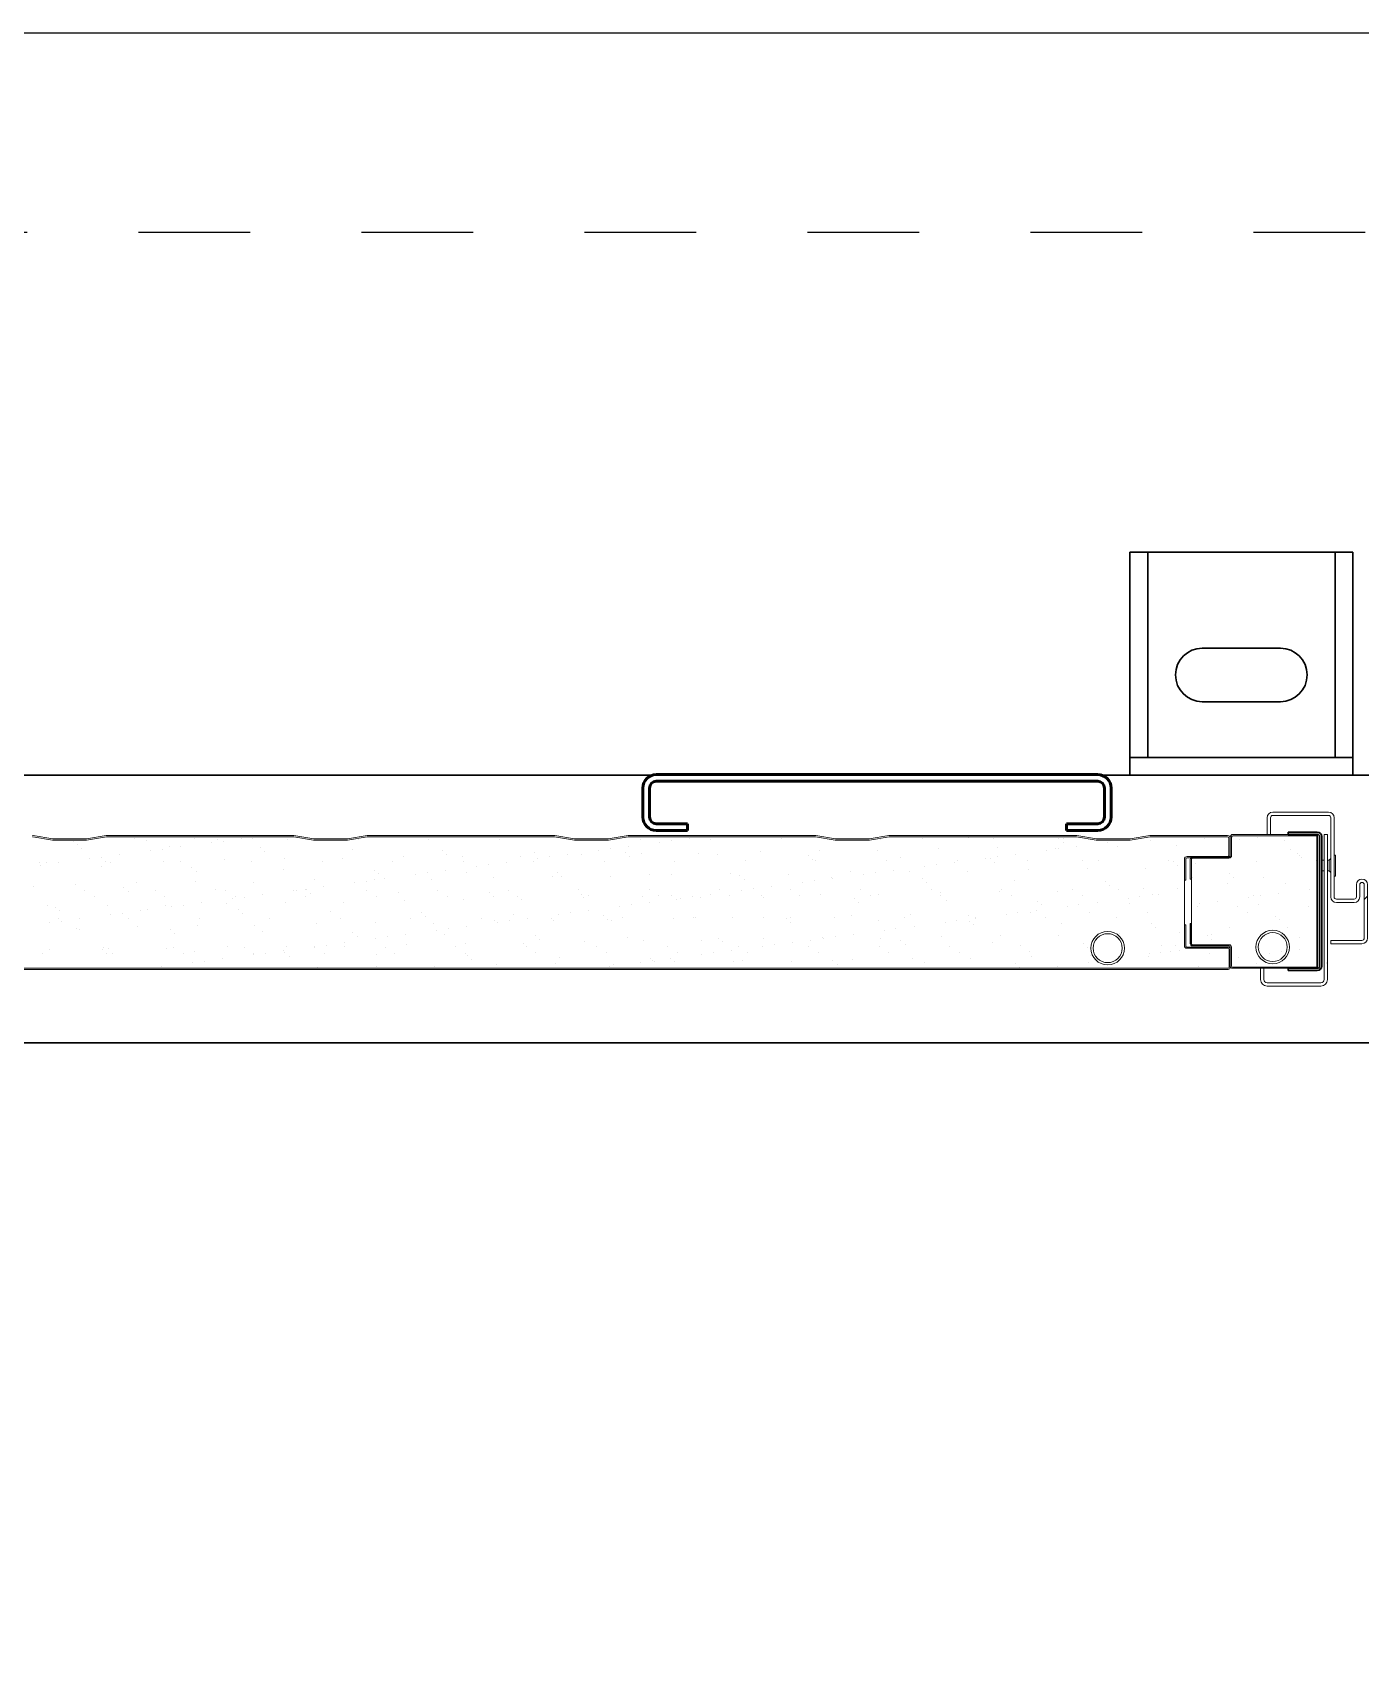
# Model space of a CAD drawing. Header units: millimetres. Extents: x 9130 to 9550, y -18883 to -17651.
# Drawn here: x 9320.61 to 9326.56, y -18031.11 to -18023.75 of the extents above; entities that cross this region are included whole.
import ezdxf

# ---------------------------------------------------------------- set-up
doc = ezdxf.new("R2010")
doc.units = ezdxf.units.MM
doc.linetypes.add('ACAD_ISO07W100', pattern=[3, 0, -3])
doc.linetypes.add('EPL_DASH', pattern=[1, 0.5, -0.5])
for name, color, linetype, lineweight in [('CRTANJE', 4, 'Continuous', 30), ('SRAFURE', 3, 'Continuous', 18), ('Visible Edges(ISO)', 7, 'Continuous', 20)]:
    doc.layers.add(name, color=color, linetype=linetype, lineweight=lineweight)
doc.layers.add('Hatch', color=7, linetype='Continuous', lineweight=9, true_color=0x1e1e47)

# ---------------------------------------------------------------- blocks, each defined once
blk = doc.blocks.new('ENERGOINVEST KROV')
at = {"layer": 'Visible Edges(ISO)', "color": 7, "linetype": 'ACAD_ISO07W100'}
blk.add_line((262984.76, 136547.96), (260563.76, 136547.96), dxfattribs=at)
blk = doc.blocks.new('C STUB')
at = {"layer": 'CRTANJE', "lineweight": 50}
for p, q in [((266072.35, 120667.55), (266270.35, 120667.55)), ((266066.35, 120661.55), (266066.35, 120648.55)), ((266069.35, 120661.55), (266069.35, 120648.55)), ((266072.35, 120664.55), (266270.35, 120664.55)), ((266273.35, 120661.55), (266273.35, 120648.55)), ((266276.35, 120661.55), (266276.35, 120648.55)), ((266072.35, 120645.55), (266086.35, 120645.55)), ((266086.35, 120645.55), (266086.35, 120642.55)), ((266270.35, 120645.55), (266256.35, 120645.55)), ((266256.35, 120642.55), (266256.35, 120645.55)), ((266072.35, 120642.55), (266086.35, 120642.55)), ((266270.35, 120642.55), (266256.35, 120642.55))]:
    blk.add_line(p, q, dxfattribs=at)
for centre, radius, start, end in [((266072.35, 120661.55), 6, 90, 180), ((266270.35, 120661.55), 6, 0, 90), ((266072.35, 120661.55), 3, 90, 180), ((266270.35, 120661.55), 3, 0, 90), ((266072.35, 120648.55), 6, 180, 270), ((266072.35, 120648.55), 3, 180, 270), ((266270.35, 120648.55), 3, 270, 0), ((266270.35, 120648.55), 6, 270, 0)]:
    blk.add_arc(centre, radius, start, end, dxfattribs=at)
blk = doc.blocks.new('PU PANEL 60 OSTATAK ZA ENERGOINVEST')
at = {"layer": 'CRTANJE', "lineweight": 9}
for p, q in [((254156.31, 125341.92), (254165.17, 125340.44)), ((254165.17, 125340.44), (254156.31, 125341.92)), ((254165.27, 125341.04), (254156.41, 125342.51)), ((254180.26, 125341.03), (254165.36, 125341.03)), ((254165.36, 125340.43), (254180.26, 125340.43)), ((254180.26, 125340.43), (254165.36, 125340.43)), ((254189.22, 125342.51), (254180.36, 125341.04)), ((254180.46, 125340.44), (254189.31, 125341.92)), ((254189.32, 125341.92), (254180.46, 125340.44)), ((254273.21, 125342.53), (254189.41, 125342.53)), ((254189.41, 125341.93), (254273.21, 125341.93)), ((254273.21, 125341.93), (254189.41, 125341.93)), ((254273.31, 125341.92), (254282.17, 125340.44)), ((254282.17, 125340.44), (254273.31, 125341.92)), ((254282.27, 125341.04), (254273.41, 125342.51)), ((254297.26, 125341.03), (254282.36, 125341.03)), ((254282.36, 125340.43), (254297.26, 125340.43)), ((254297.26, 125340.43), (254282.36, 125340.43)), ((254306.22, 125342.51), (254297.36, 125341.04)), ((254297.46, 125340.44), (254306.31, 125341.92)), ((254306.32, 125341.92), (254297.46, 125340.44)), ((254390.21, 125342.53), (254306.41, 125342.53)), ((254306.41, 125341.93), (254390.21, 125341.93)), ((254390.21, 125341.93), (254306.41, 125341.93)), ((254390.31, 125341.92), (254399.17, 125340.44)), ((254399.17, 125340.44), (254390.31, 125341.92)), ((254399.27, 125341.04), (254390.41, 125342.51)), ((254414.26, 125341.03), (254399.36, 125341.03)), ((254399.36, 125340.43), (254414.26, 125340.43)), ((254414.26, 125340.43), (254399.36, 125340.43)), ((254423.22, 125342.51), (254414.36, 125341.04)), ((254414.46, 125340.44), (254423.31, 125341.92)), ((254423.32, 125341.92), (254414.46, 125340.44)), ((254507.21, 125342.53), (254423.41, 125342.53)), ((254423.41, 125341.93), (254507.21, 125341.93)), ((254507.21, 125341.93), (254423.41, 125341.93)), ((254507.31, 125341.92), (254516.17, 125340.44)), ((254516.17, 125340.44), (254507.31, 125341.92)), ((254516.27, 125341.04), (254507.41, 125342.51)), ((254531.26, 125341.03), (254516.36, 125341.03)), ((254516.36, 125340.43), (254531.26, 125340.43)), ((254531.26, 125340.43), (254516.36, 125340.43)), ((254540.22, 125342.51), (254531.36, 125341.04)), ((254531.46, 125340.44), (254540.31, 125341.92)), ((254540.32, 125341.92), (254531.46, 125340.44)), ((254624.21, 125342.53), (254540.41, 125342.53)), ((254540.41, 125341.93), (254624.21, 125341.93)), ((254624.21, 125341.93), (254540.41, 125341.93)), ((254624.31, 125341.92), (254633.17, 125340.44)), ((254633.17, 125340.44), (254624.31, 125341.92)), ((254633.27, 125341.04), (254624.41, 125342.51)), ((254648.26, 125341.03), (254633.36, 125341.03)), ((254633.36, 125340.43), (254648.26, 125340.43)), ((254648.26, 125340.43), (254633.36, 125340.43)), ((254657.22, 125342.51), (254648.36, 125341.04)), ((254648.46, 125340.44), (254657.31, 125341.92)), ((254657.32, 125341.92), (254648.46, 125340.44)), ((254692.11, 125342.53), (254657.41, 125342.53)), ((254657.41, 125341.93), (254692.11, 125341.93)), ((254692.11, 125341.93), (254657.41, 125341.93)), ((254692.71, 125341.33), (254692.71, 125333.73)), ((254692.71, 125333.73), (254692.71, 125341.33)), ((254693.31, 125333.73), (254693.31, 125341.33)), ((254672.71, 125331.93), (254672.71, 125322.53)), ((254672.71, 125293.03), (254672.71, 125331.93)), ((254673.31, 125322.53), (254673.31, 125331.93)), ((254692.11, 125333.13), (254673.91, 125333.13)), ((254673.91, 125333.13), (254692.11, 125333.13)), ((254673.91, 125332.53), (254692.11, 125332.53)), ((254672.71, 125322.53), (254673.31, 125322.53)), ((254673.31, 125302.53), (254672.81, 125302.53)), ((254672.81, 125302.53), (254672.81, 125293.03)), ((254673.31, 125293.03), (254673.31, 125302.53)), ((254692.31, 125292.53), (254673.81, 125292.53)), ((254673.81, 125292.03), (254692.31, 125292.03)), ((254692.31, 125292.03), (254673.81, 125292.03)), ((254692.81, 125291.53), (254692.81, 125283.53)), ((254692.81, 125283.53), (254692.81, 125291.53)), ((254693.31, 125283.53), (254693.31, 125291.53)), ((254692.31, 125283.03), (253620.76, 125283.03)), ((253620.76, 125283.03), (254692.31, 125283.03)), ((253620.76, 125282.53), (254692.31, 125282.53))]:
    blk.add_line(p, q, dxfattribs=at)
at = {"layer": 'CRTANJE', "color": 252, "lineweight": 13}
for radius in [7.5, 6.5]:
    blk.add_circle((254638.31, 125292.03), radius, dxfattribs=at)
at = {"layer": 'CRTANJE', "lineweight": 9}
for centre, radius, start, end in [((254156.21, 125341.33), 1.2, 80.53768, 90), ((254156.21, 125341.33), 0.6, 80.53768, 90), ((254156.21, 125341.33), 0.6, 80.53768, 90), ((254165.36, 125341.63), 1.2, 260.53768, 270), ((254165.36, 125341.63), 1.2, 260.53768, 270), ((254165.36, 125341.63), 0.6, 260.53768, 270), ((254180.26, 125341.63), 0.6, 270, 279.46232), ((254180.26, 125341.63), 1.2, 270, 279.46232), ((254180.26, 125341.63), 1.2, 270, 279.46232), ((254189.41, 125341.33), 1.2, 90, 99.46232), ((254189.41, 125341.33), 0.6, 90, 99.46232), ((254189.41, 125341.33), 0.6, 90, 99.46232), ((254273.21, 125341.33), 1.2, 80.53768, 90), ((254273.21, 125341.33), 0.6, 80.53768, 90), ((254273.21, 125341.33), 0.6, 80.53768, 90), ((254282.36, 125341.63), 1.2, 260.53768, 270), ((254282.36, 125341.63), 1.2, 260.53768, 270), ((254282.36, 125341.63), 0.6, 260.53768, 270), ((254297.26, 125341.63), 0.6, 270, 279.46232), ((254297.26, 125341.63), 1.2, 270, 279.46232), ((254297.26, 125341.63), 1.2, 270, 279.46232), ((254306.41, 125341.33), 1.2, 90, 99.46232), ((254306.41, 125341.33), 0.6, 90, 99.46232), ((254306.41, 125341.33), 0.6, 90, 99.46232), ((254390.21, 125341.33), 1.2, 80.53768, 90), ((254390.21, 125341.33), 0.6, 80.53768, 90), ((254390.21, 125341.33), 0.6, 80.53768, 90), ((254399.36, 125341.63), 1.2, 260.53768, 270), ((254399.36, 125341.63), 1.2, 260.53768, 270), ((254399.36, 125341.63), 0.6, 260.53768, 270), ((254414.26, 125341.63), 0.6, 270, 279.46232), ((254414.26, 125341.63), 1.2, 270, 279.46232), ((254414.26, 125341.63), 1.2, 270, 279.46232), ((254423.41, 125341.33), 1.2, 90, 99.46232), ((254423.41, 125341.33), 0.6, 90, 99.46232), ((254423.41, 125341.33), 0.6, 90, 99.46232), ((254507.21, 125341.33), 1.2, 80.53768, 90), ((254507.21, 125341.33), 0.6, 80.53768, 90), ((254507.21, 125341.33), 0.6, 80.53768, 90), ((254516.36, 125341.63), 1.2, 260.53768, 270), ((254516.36, 125341.63), 1.2, 260.53768, 270), ((254516.36, 125341.63), 0.6, 260.53768, 270), ((254531.26, 125341.63), 0.6, 270, 279.46232), ((254531.26, 125341.63), 1.2, 270, 279.46232), ((254531.26, 125341.63), 1.2, 270, 279.46232), ((254540.41, 125341.33), 1.2, 90, 99.46232), ((254540.41, 125341.33), 0.6, 90, 99.46232), ((254540.41, 125341.33), 0.6, 90, 99.46232), ((254624.21, 125341.33), 1.2, 80.53768, 90), ((254624.21, 125341.33), 0.6, 80.53768, 90), ((254624.21, 125341.33), 0.6, 80.53768, 90), ((254633.36, 125341.63), 1.2, 260.53768, 270), ((254633.36, 125341.63), 1.2, 260.53768, 270), ((254633.36, 125341.63), 0.6, 260.53768, 270), ((254648.26, 125341.63), 0.6, 270, 279.46232), ((254648.26, 125341.63), 1.2, 270, 279.46232), ((254648.26, 125341.63), 1.2, 270, 279.46232), ((254657.41, 125341.33), 1.2, 90, 99.46232), ((254657.41, 125341.33), 0.6, 90, 99.46232), ((254657.41, 125341.33), 0.6, 90, 99.46232), ((254692.11, 125341.33), 1.2, 0, 90), ((254692.11, 125341.33), 0.6, 0, 90), ((254692.11, 125341.33), 0.6, 0, 90), ((254673.91, 125331.93), 1.2, 90, 180), ((254673.91, 125331.93), 1.2, 90, 180), ((254673.91, 125331.93), 0.6, 90, 180), ((254692.11, 125333.73), 0.6, 270, 0), ((254692.11, 125333.73), 1.2, 270, 0), ((254692.11, 125333.73), 0.6, 270, 0), ((254673.76, 125293.07), 1.05, 182.6374, 272.81522), ((254673.91, 125293.13), 1.11, 185.22104, 264.77896), ((254673.81, 125293.03), 0.5, 180, 270), ((254692.31, 125291.53), 1, 0, 90), ((254692.31, 125291.53), 0.5, 0, 90), ((254692.31, 125283.53), 1, 270, 0), ((254692.31, 125283.53), 0.501, 270.13396, 359.86604)]:
    blk.add_arc(centre, radius, start, end, dxfattribs=at)
at = {"layer": 'SRAFURE', "lineweight": 13}
for p, q in [((254174.63, 125340.01), (254174.63, 125340.01)), ((254176.33, 125338.44), (254176.33, 125338.44)), ((254178.2, 125336.72), (254178.2, 125336.72)), ((254202.07, 125341), (254202.07, 125341)), ((254207.31, 125340.51), (254207.31, 125340.51)), ((254214.45, 125336.4), (254214.45, 125336.4)), ((254217.58, 125337.54), (254217.58, 125337.54)), ((254222.71, 125337.49), (254222.71, 125337.49)), ((254228.67, 125341.34), (254228.67, 125341.34)), ((254236.51, 125339.3), (254236.51, 125339.3)), ((254238.95, 125340.57), (254238.95, 125340.57)), ((254241.8, 125340), (254241.8, 125340)), ((254250.06, 125341.09), (254250.06, 125341.09)), ((254254.66, 125341.21), (254254.66, 125341.21)), ((254258.24, 125337.19), (254258.24, 125337.19)), ((254270.59, 125340.63), (254270.59, 125340.63)), ((254299.49, 125336.29), (254299.49, 125336.29)), ((254302.22, 125340.69), (254302.22, 125340.69)), ((254333.86, 125340.74), (254333.86, 125340.74)), ((254365.5, 125340.8), (254365.5, 125340.8)), ((254415.26, 125336.53), (254415.26, 125336.53)), ((254423.52, 125337.62), (254423.52, 125337.62)), ((254428.78, 125340.92), (254428.78, 125340.92)), ((254437.32, 125339.43), (254437.32, 125339.43)), ((254442.61, 125340.13), (254442.61, 125340.13)), ((254450.87, 125341.22), (254450.87, 125341.22)), ((254454.47, 125341.9), (254454.47, 125341.9)), ((254460.42, 125340.97), (254460.42, 125340.97)), ((254492.06, 125341.03), (254492.06, 125341.03)), ((254536.38, 125340.65), (254536.38, 125340.65)), ((254555.34, 125341.15), (254555.34, 125341.15)), ((254562.51, 125336.62), (254562.51, 125336.62)), ((254575.76, 125341.47), (254575.76, 125341.47)), ((254586.98, 125341.2), (254586.98, 125341.2)), ((254589.11, 125336.96), (254589.11, 125336.96)), ((254615.1, 125336.84), (254615.1, 125336.84)), ((254616.06, 125336.66), (254616.06, 125336.66)), ((254616.41, 125341.12), (254616.41, 125341.12)), ((254618.29, 125339.4), (254618.29, 125339.4)), ((254618.62, 125341.26), (254618.62, 125341.26)), ((254624.32, 125337.75), (254624.32, 125337.75)), ((254638.12, 125339.56), (254638.12, 125339.56)), ((254642.54, 125337.83), (254642.54, 125337.83)), ((254643.41, 125340.26), (254643.41, 125340.26)), ((254657.67, 125340.22), (254657.67, 125340.22)), ((254669.13, 125338.17), (254669.13, 125338.17)), ((254681.9, 125341.38), (254681.9, 125341.38)), ((254159.45, 125330.57), (254159.45, 125330.57)), ((254159.75, 125329.2), (254159.75, 125329.2)), ((254162.38, 125330.61), (254162.38, 125330.61)), ((254168.01, 125330.29), (254168.01, 125330.29)), ((254181.81, 125332.1), (254181.81, 125332.1)), ((254187.1, 125332.8), (254187.1, 125332.8)), ((254188.98, 125330.95), (254188.98, 125330.95)), ((254191.09, 125330.63), (254191.09, 125330.63)), ((254195.36, 125333.89), (254195.36, 125333.89)), ((254209.16, 125335.7), (254209.16, 125335.7)), ((254214.97, 125330.82), (254214.97, 125330.82)), ((254222.73, 125330.69), (254222.73, 125330.69)), ((254242.41, 125331.81), (254242.41, 125331.81)), ((254254.37, 125330.75), (254254.37, 125330.75)), ((254260.11, 125335.48), (254260.11, 125335.48)), ((254269, 125332.15), (254269, 125332.15)), ((254286.01, 125330.8), (254286.01, 125330.8)), ((254294.99, 125332.03), (254294.99, 125332.03)), ((254317.65, 125330.86), (254317.65, 125330.86)), ((254322.43, 125333.01), (254322.43, 125333.01)), ((254340.15, 125335.94), (254340.15, 125335.94)), ((254342.02, 125334.23), (254342.02, 125334.23)), ((254349.03, 125333.35), (254349.03, 125333.35)), ((254349.29, 125330.92), (254349.29, 125330.92)), ((254360.56, 125329.33), (254360.56, 125329.33)), ((254368.82, 125330.42), (254368.82, 125330.42)), ((254375.02, 125333.23), (254375.02, 125333.23)), ((254380.93, 125330.98), (254380.93, 125330.98)), ((254381.4, 125335.05), (254381.4, 125335.05)), ((254382.62, 125332.23), (254382.62, 125332.23)), ((254387.91, 125332.93), (254387.91, 125332.93)), ((254396.17, 125334.02), (254396.17, 125334.02)), ((254402.46, 125334.22), (254402.46, 125334.22)), ((254409.97, 125335.83), (254409.97, 125335.83)), ((254412.57, 125331.03), (254412.57, 125331.03)), ((254422.05, 125334.7), (254422.05, 125334.7)), ((254423.93, 125332.98), (254423.93, 125332.98)), ((254429.05, 125334.56), (254429.05, 125334.56)), ((254444.21, 125331.09), (254444.21, 125331.09)), ((254455.04, 125334.43), (254455.04, 125334.43)), ((254463.31, 125333.8), (254463.31, 125333.8)), ((254475.85, 125331.15), (254475.85, 125331.15)), ((254482.48, 125335.42), (254482.48, 125335.42)), ((254503.96, 125333.45), (254503.96, 125333.45)), ((254505.84, 125331.73), (254505.84, 125331.73)), ((254507.49, 125331.21), (254507.49, 125331.21)), ((254509.08, 125335.76), (254509.08, 125335.76)), ((254535.07, 125335.64), (254535.07, 125335.64)), ((254539.13, 125331.26), (254539.13, 125331.26)), ((254545.22, 125332.55), (254545.22, 125332.55)), ((254556.08, 125328.76), (254556.08, 125328.76)), ((254561.37, 125329.46), (254561.37, 125329.46)), ((254569.63, 125330.55), (254569.63, 125330.55)), ((254570.77, 125331.32), (254570.77, 125331.32)), ((254583.43, 125332.36), (254583.43, 125332.36)), ((254585.87, 125332.2), (254585.87, 125332.2)), ((254587.74, 125330.49), (254587.74, 125330.49)), ((254588.71, 125333.06), (254588.71, 125333.06)), ((254596.97, 125334.15), (254596.97, 125334.15)), ((254602.41, 125331.38), (254602.41, 125331.38)), ((254610.77, 125335.96), (254610.77, 125335.96)), ((254627.13, 125331.3), (254627.13, 125331.3)), ((254634.05, 125331.44), (254634.05, 125331.44)), ((254665.69, 125331.49), (254665.69, 125331.49)), ((254667.78, 125330.95), (254667.78, 125330.95)), ((254669.65, 125329.24), (254669.65, 125329.24)), ((254187.04, 125328.62), (254187.04, 125328.62)), ((254202.71, 125321.42), (254202.71, 125321.42)), ((254227.69, 125328.27), (254227.69, 125328.27)), ((254229.31, 125321.76), (254229.31, 125321.76)), ((254229.57, 125326.56), (254229.57, 125326.56)), ((254255.3, 125321.64), (254255.3, 125321.64)), ((254268.95, 125327.38), (254268.95, 125327.38)), ((254282.74, 125322.62), (254282.74, 125322.62)), ((254300.57, 125321.43), (254300.57, 125321.43)), ((254305.86, 125322.13), (254305.86, 125322.13)), ((254309.33, 125322.96), (254309.33, 125322.96)), ((254309.6, 125327.03), (254309.6, 125327.03)), ((254311.48, 125325.31), (254311.48, 125325.31)), ((254314.12, 125323.22), (254314.12, 125323.22)), ((254327.92, 125325.03), (254327.92, 125325.03)), ((254333.21, 125325.73), (254333.21, 125325.73)), ((254335.32, 125322.84), (254335.32, 125322.84)), ((254341.47, 125326.82), (254341.47, 125326.82)), ((254350.86, 125326.13), (254350.86, 125326.13)), ((254355.27, 125328.63), (254355.27, 125328.63)), ((254362.77, 125323.83), (254362.77, 125323.83)), ((254389.36, 125324.17), (254389.36, 125324.17)), ((254391.51, 125325.78), (254391.51, 125325.78)), ((254393.38, 125324.06), (254393.38, 125324.06)), ((254415.35, 125324.04), (254415.35, 125324.04)), ((254432.77, 125324.88), (254432.77, 125324.88)), ((254442.79, 125325.03), (254442.79, 125325.03)), ((254469.39, 125325.37), (254469.39, 125325.37)), ((254473.42, 125324.53), (254473.42, 125324.53)), ((254475.29, 125322.82), (254475.29, 125322.82)), ((254495.38, 125325.25), (254495.38, 125325.25)), ((254501.38, 125321.56), (254501.38, 125321.56)), ((254506.67, 125322.26), (254506.67, 125322.26)), ((254514.67, 125323.63), (254514.67, 125323.63)), ((254514.93, 125323.35), (254514.93, 125323.35)), ((254522.82, 125326.23), (254522.82, 125326.23)), ((254528.73, 125325.16), (254528.73, 125325.16)), ((254534.02, 125325.86), (254534.02, 125325.86)), ((254542.28, 125326.95), (254542.28, 125326.95)), ((254549.41, 125326.57), (254549.41, 125326.57)), ((254555.33, 125323.28), (254555.33, 125323.28)), ((254557.2, 125321.57), (254557.2, 125321.57)), ((254575.4, 125326.45), (254575.4, 125326.45)), ((254596.58, 125322.39), (254596.58, 125322.39)), ((254602.84, 125327.44), (254602.84, 125327.44)), ((254629.44, 125327.78), (254629.44, 125327.78)), ((254637.24, 125322.04), (254637.24, 125322.04)), ((254655.43, 125327.65), (254655.43, 125327.65)), ((254156.5, 125319.71), (254156.5, 125319.71)), ((254175.27, 125320.43), (254175.27, 125320.43)), ((254179.59, 125317.75), (254179.59, 125317.75)), ((254183.87, 125315.02), (254183.87, 125315.02)), ((254197.15, 125319.36), (254197.15, 125319.36)), ((254199.02, 125317.64), (254199.02, 125317.64)), ((254211.23, 125317.8), (254211.23, 125317.8)), ((254215.51, 125315.07), (254215.51, 125315.07)), ((254238.41, 125318.46), (254238.41, 125318.46)), ((254242.87, 125317.86), (254242.87, 125317.86)), ((254245.88, 125314.23), (254245.88, 125314.23)), ((254247.15, 125315.13), (254247.15, 125315.13)), ((254251.17, 125314.93), (254251.17, 125314.93)), ((254259.43, 125316.01), (254259.43, 125316.01)), ((254273.23, 125317.83), (254273.23, 125317.83)), ((254274.51, 125317.92), (254274.51, 125317.92)), ((254278.51, 125318.53), (254278.51, 125318.53)), ((254278.79, 125315.19), (254278.79, 125315.19)), ((254279.06, 125318.11), (254279.06, 125318.11)), ((254280.93, 125316.39), (254280.93, 125316.39)), ((254286.77, 125319.61), (254286.77, 125319.61)), ((254306.15, 125317.98), (254306.15, 125317.98)), ((254310.43, 125315.25), (254310.43, 125315.25)), ((254320.31, 125317.21), (254320.31, 125317.21)), ((254337.79, 125318.03), (254337.79, 125318.03)), ((254342.07, 125315.3), (254342.07, 125315.3)), ((254360.97, 125316.86), (254360.97, 125316.86)), ((254362.84, 125315.15), (254362.84, 125315.15)), ((254369.43, 125318.09), (254369.43, 125318.09)), ((254373.71, 125315.36), (254373.71, 125315.36)), ((254401.06, 125318.15), (254401.06, 125318.15)), ((254402.22, 125315.96), (254402.22, 125315.96)), ((254403.1, 125314.64), (254403.1, 125314.64)), ((254405.35, 125315.42), (254405.35, 125315.42)), ((254429.69, 125314.98), (254429.69, 125314.98)), ((254432.7, 125318.21), (254432.7, 125318.21)), ((254436.99, 125315.48), (254436.99, 125315.48)), ((254442.88, 125315.61), (254442.88, 125315.61)), ((254446.68, 125314.36), (254446.68, 125314.36)), ((254451.97, 125315.06), (254451.97, 125315.06)), ((254455.68, 125314.86), (254455.68, 125314.86)), ((254460.23, 125316.14), (254460.23, 125316.14)), ((254464.34, 125318.26), (254464.34, 125318.26)), ((254468.63, 125315.53), (254468.63, 125315.53)), ((254474.03, 125317.96), (254474.03, 125317.96)), ((254479.32, 125318.66), (254479.32, 125318.66)), ((254483.12, 125315.84), (254483.12, 125315.84)), ((254484.13, 125314.72), (254484.13, 125314.72)), ((254487.58, 125319.75), (254487.58, 125319.75)), ((254495.98, 125318.32), (254495.98, 125318.32)), ((254500.27, 125315.59), (254500.27, 125315.59)), ((254509.72, 125316.18), (254509.72, 125316.18)), ((254524.79, 125314.37), (254524.79, 125314.37)), ((254527.62, 125318.38), (254527.62, 125318.38)), ((254531.91, 125315.65), (254531.91, 125315.65)), ((254535.71, 125316.06), (254535.71, 125316.06)), ((254559.26, 125318.43), (254559.26, 125318.43)), ((254563.15, 125317.05), (254563.15, 125317.05)), ((254563.55, 125315.71), (254563.55, 125315.71)), ((254589.75, 125317.39), (254589.75, 125317.39)), ((254590.9, 125318.49), (254590.9, 125318.49)), ((254595.19, 125315.76), (254595.19, 125315.76)), ((254615.74, 125317.26), (254615.74, 125317.26)), ((254622.54, 125318.55), (254622.54, 125318.55)), ((254626.83, 125315.82), (254626.83, 125315.82)), ((254639.11, 125320.32), (254639.11, 125320.32)), ((254643.18, 125318.25), (254643.18, 125318.25)), ((254647.49, 125314.49), (254647.49, 125314.49)), ((254652.78, 125315.19), (254652.78, 125315.19)), ((254654.18, 125318.61), (254654.18, 125318.61)), ((254658.47, 125315.88), (254658.47, 125315.88)), ((254661.04, 125316.28), (254661.04, 125316.28)), ((254669.77, 125318.59), (254669.77, 125318.59)), ((254163.02, 125311.03), (254163.02, 125311.03)), ((254166.61, 125310.44), (254166.61, 125310.44)), ((254168.48, 125308.72), (254168.48, 125308.72)), ((254189.62, 125311.37), (254189.62, 125311.37)), ((254191.18, 125307.03), (254191.18, 125307.03)), ((254196.47, 125307.73), (254196.47, 125307.73)), ((254204.73, 125308.81), (254204.73, 125308.81)), ((254207.86, 125309.54), (254207.86, 125309.54)), ((254215.61, 125311.25), (254215.61, 125311.25)), ((254218.53, 125310.63), (254218.53, 125310.63)), ((254223.82, 125311.33), (254223.82, 125311.33)), ((254232.08, 125312.41), (254232.08, 125312.41)), ((254243.05, 125312.24), (254243.05, 125312.24)), ((254248.52, 125309.19), (254248.52, 125309.19)), ((254250.39, 125307.48), (254250.39, 125307.48)), ((254269.64, 125312.57), (254269.64, 125312.57)), ((254289.77, 125308.29), (254289.77, 125308.29)), ((254295.63, 125312.45), (254295.63, 125312.45)), ((254323.07, 125313.44), (254323.07, 125313.44)), ((254330.43, 125307.94), (254330.43, 125307.94)), ((254349.67, 125313.78), (254349.67, 125313.78)), ((254371.68, 125307.05), (254371.68, 125307.05)), ((254375.66, 125313.65), (254375.66, 125313.65)), ((254391.99, 125307.16), (254391.99, 125307.16)), ((254397.28, 125307.86), (254397.28, 125307.86)), ((254405.54, 125308.94), (254405.54, 125308.94)), ((254412.34, 125306.7), (254412.34, 125306.7)), ((254419.34, 125310.76), (254419.34, 125310.76)), ((254424.62, 125311.46), (254424.62, 125311.46)), ((254432.88, 125312.54), (254432.88, 125312.54)), ((254444.75, 125313.9), (254444.75, 125313.9)), ((254523.46, 125306.66), (254523.46, 125306.66)), ((254526.66, 125312.65), (254526.66, 125312.65)), ((254550.05, 125307), (254550.05, 125307)), ((254566.04, 125313.47), (254566.04, 125313.47)), ((254576.04, 125306.87), (254576.04, 125306.87)), ((254592.79, 125307.29), (254592.79, 125307.29)), ((254598.08, 125307.99), (254598.08, 125307.99)), ((254603.48, 125307.86), (254603.48, 125307.86)), ((254606.34, 125309.07), (254606.34, 125309.07)), ((254606.7, 125313.12), (254606.7, 125313.12)), ((254608.57, 125311.4), (254608.57, 125311.4)), ((254620.14, 125310.89), (254620.14, 125310.89)), ((254625.43, 125311.59), (254625.43, 125311.59)), ((254630.08, 125308.2), (254630.08, 125308.2)), ((254633.69, 125312.68), (254633.69, 125312.68)), ((254647.95, 125312.22), (254647.95, 125312.22)), ((254656.07, 125308.08), (254656.07, 125308.08)), ((254163.83, 125303.43), (254163.83, 125303.43)), ((254167.66, 125305.13), (254167.66, 125305.13)), ((254169.12, 125304.13), (254169.12, 125304.13)), ((254175.91, 125300.86), (254175.91, 125300.86)), ((254177.32, 125300.62), (254177.32, 125300.62)), ((254177.38, 125305.21), (254177.38, 125305.21)), ((254199.3, 125305.19), (254199.3, 125305.19)), ((254203.35, 125301.85), (254203.35, 125301.85)), ((254217.98, 125300.28), (254217.98, 125300.28)), ((254229.95, 125302.18), (254229.95, 125302.18)), ((254230.94, 125305.25), (254230.94, 125305.25)), ((254255.94, 125302.06), (254255.94, 125302.06)), ((254259.23, 125299.38), (254259.23, 125299.38)), ((254262.57, 125305.3), (254262.57, 125305.3)), ((254283.38, 125303.05), (254283.38, 125303.05)), ((254294.21, 125305.36), (254294.21, 125305.36)), ((254309.97, 125303.39), (254309.97, 125303.39)), ((254325.85, 125305.42), (254325.85, 125305.42)), ((254332.3, 125306.23), (254332.3, 125306.23)), ((254335.96, 125303.26), (254335.96, 125303.26)), ((254337.29, 125299.96), (254337.29, 125299.96)), ((254342.58, 125300.66), (254342.58, 125300.66)), ((254350.84, 125301.74), (254350.84, 125301.74)), ((254357.49, 125305.48), (254357.49, 125305.48)), ((254363.41, 125304.25), (254363.41, 125304.25)), ((254364.64, 125303.56), (254364.64, 125303.56)), ((254369.93, 125304.26), (254369.93, 125304.26)), ((254378.19, 125305.34), (254378.19, 125305.34)), ((254389.13, 125305.53), (254389.13, 125305.53)), ((254390, 125304.59), (254390, 125304.59)), ((254414.21, 125304.98), (254414.21, 125304.98)), ((254415.99, 125304.47), (254415.99, 125304.47)), ((254420.77, 125305.59), (254420.77, 125305.59)), ((254443.43, 125305.45), (254443.43, 125305.45)), ((254452.41, 125305.65), (254452.41, 125305.65)), ((254453.59, 125305.8), (254453.59, 125305.8)), ((254470.03, 125305.79), (254470.03, 125305.79)), ((254484.05, 125305.71), (254484.05, 125305.71)), ((254494.24, 125305.45), (254494.24, 125305.45)), ((254496.02, 125305.67), (254496.02, 125305.67)), ((254496.12, 125303.73), (254496.12, 125303.73)), ((254515.69, 125305.76), (254515.69, 125305.76)), ((254535.5, 125304.55), (254535.5, 125304.55)), ((254538.1, 125300.09), (254538.1, 125300.09)), ((254543.39, 125300.79), (254543.39, 125300.79)), ((254547.33, 125305.82), (254547.33, 125305.82)), ((254551.65, 125301.87), (254551.65, 125301.87)), ((254565.45, 125303.69), (254565.45, 125303.69)), ((254570.73, 125304.39), (254570.73, 125304.39)), ((254576.15, 125304.2), (254576.15, 125304.2)), ((254578.03, 125302.49), (254578.03, 125302.49)), ((254578.97, 125305.88), (254578.97, 125305.88)), ((254578.99, 125305.47), (254578.99, 125305.47)), ((254610.61, 125305.94), (254610.61, 125305.94)), ((254617.41, 125303.3), (254617.41, 125303.3)), ((254642.25, 125305.99), (254642.25, 125305.99)), ((254658.06, 125302.95), (254658.06, 125302.95)), ((254659.93, 125301.24), (254659.93, 125301.24)), ((254187.79, 125292.3), (254187.79, 125292.3)), ((254219.43, 125292.36), (254219.43, 125292.36)), ((254219.85, 125298.56), (254219.85, 125298.56)), ((254243.69, 125292.66), (254243.69, 125292.66)), ((254251.07, 125292.42), (254251.07, 125292.42)), ((254270.28, 125293), (254270.28, 125293)), ((254282.59, 125292.76), (254282.59, 125292.76)), ((254282.71, 125292.48), (254282.71, 125292.48)), ((254287.88, 125293.45), (254287.88, 125293.45)), ((254296.14, 125294.54), (254296.14, 125294.54)), ((254296.27, 125292.87), (254296.27, 125292.87)), ((254299.88, 125299.03), (254299.88, 125299.03)), ((254301.76, 125297.31), (254301.76, 125297.31)), ((254309.94, 125296.36), (254309.94, 125296.36)), ((254314.35, 125292.53), (254314.35, 125292.53)), ((254315.23, 125297.06), (254315.23, 125297.06)), ((254323.49, 125298.14), (254323.49, 125298.14)), ((254323.71, 125293.86), (254323.71, 125293.86)), ((254341.14, 125298.13), (254341.14, 125298.13)), ((254345.99, 125292.59), (254345.99, 125292.59)), ((254350.31, 125294.2), (254350.31, 125294.2)), ((254376.3, 125294.08), (254376.3, 125294.08)), ((254377.63, 125292.65), (254377.63, 125292.65)), ((254381.79, 125297.78), (254381.79, 125297.78)), ((254383.67, 125296.06), (254383.67, 125296.06)), ((254403.74, 125295.06), (254403.74, 125295.06)), ((254409.27, 125292.71), (254409.27, 125292.71)), ((254423.05, 125296.88), (254423.05, 125296.88)), ((254430.33, 125295.4), (254430.33, 125295.4)), ((254440.91, 125292.76), (254440.91, 125292.76)), ((254456.32, 125295.28), (254456.32, 125295.28)), ((254463.7, 125296.53), (254463.7, 125296.53)), ((254465.58, 125294.82), (254465.58, 125294.82)), ((254472.55, 125292.82), (254472.55, 125292.82)), ((254483.4, 125292.89), (254483.4, 125292.89)), ((254483.76, 125296.27), (254483.76, 125296.27)), ((254488.69, 125293.59), (254488.69, 125293.59)), ((254496.95, 125294.67), (254496.95, 125294.67)), ((254504.19, 125292.88), (254504.19, 125292.88)), ((254504.96, 125295.63), (254504.96, 125295.63)), ((254510.36, 125296.61), (254510.36, 125296.61)), ((254510.75, 125296.49), (254510.75, 125296.49)), ((254516.04, 125297.19), (254516.04, 125297.19)), ((254524.3, 125298.27), (254524.3, 125298.27)), ((254535.83, 125292.94), (254535.83, 125292.94)), ((254536.35, 125296.48), (254536.35, 125296.48)), ((254545.61, 125295.28), (254545.61, 125295.28)), ((254547.48, 125293.57), (254547.48, 125293.57)), ((254563.79, 125297.47), (254563.79, 125297.47)), ((254567.47, 125292.99), (254567.47, 125292.99)), ((254586.87, 125294.39), (254586.87, 125294.39)), ((254590.39, 125297.81), (254590.39, 125297.81)), ((254599.11, 125293.05), (254599.11, 125293.05)), ((254616.38, 125297.69), (254616.38, 125297.69)), ((254627.52, 125294.04), (254627.52, 125294.04)), ((254629.39, 125292.32), (254629.39, 125292.32)), ((254630.75, 125293.11), (254630.75, 125293.11)), ((254643.82, 125298.67), (254643.82, 125298.67)), ((254662.39, 125293.17), (254662.39, 125293.17)), ((254668.77, 125293.14), (254668.77, 125293.14)), ((254670.41, 125299.01), (254670.41, 125299.01)), ((254160.44, 125289.52), (254160.44, 125289.52)), ((254163.66, 125291.46), (254163.66, 125291.46)), ((254187.43, 125291.36), (254187.43, 125291.36)), ((254189.31, 125289.64), (254189.31, 125289.64)), ((254190.26, 125291.79), (254190.26, 125291.79)), ((254192.08, 125289.57), (254192.08, 125289.57)), ((254216.25, 125291.67), (254216.25, 125291.67)), ((254223.72, 125289.63), (254223.72, 125289.63)), ((254227.9, 125285.56), (254227.9, 125285.56)), ((254228.69, 125290.46), (254228.69, 125290.46)), ((254233.19, 125286.25), (254233.19, 125286.25)), ((254241.45, 125287.34), (254241.45, 125287.34)), ((254255.25, 125289.16), (254255.25, 125289.16)), ((254255.36, 125289.69), (254255.36, 125289.69)), ((254260.53, 125289.85), (254260.53, 125289.85)), ((254268.79, 125290.94), (254268.79, 125290.94)), ((254269.34, 125290.11), (254269.34, 125290.11)), ((254271.22, 125288.39), (254271.22, 125288.39)), ((254287, 125289.75), (254287, 125289.75)), ((254310.6, 125289.21), (254310.6, 125289.21)), ((254318.64, 125289.8), (254318.64, 125289.8)), ((254350.28, 125289.86), (254350.28, 125289.86)), ((254351.25, 125288.86), (254351.25, 125288.86)), ((254353.12, 125287.15), (254353.12, 125287.15)), ((254364.05, 125284.68), (254364.05, 125284.68)), ((254381.92, 125289.92), (254381.92, 125289.92)), ((254390.64, 125285.01), (254390.64, 125285.01)), ((254392.51, 125287.96), (254392.51, 125287.96)), ((254413.55, 125289.98), (254413.55, 125289.98)), ((254416.63, 125284.89), (254416.63, 125284.89)), ((254428.7, 125285.69), (254428.7, 125285.69)), ((254433.16, 125287.62), (254433.16, 125287.62)), ((254433.99, 125286.38), (254433.99, 125286.38)), ((254435.03, 125285.9), (254435.03, 125285.9)), ((254442.25, 125287.47), (254442.25, 125287.47)), ((254444.07, 125285.88), (254444.07, 125285.88)), ((254445.19, 125290.03), (254445.19, 125290.03)), ((254456.05, 125289.29), (254456.05, 125289.29)), ((254461.34, 125289.98), (254461.34, 125289.98)), ((254469.6, 125291.07), (254469.6, 125291.07)), ((254470.67, 125286.22), (254470.67, 125286.22)), ((254474.41, 125286.72), (254474.41, 125286.72)), ((254476.83, 125290.09), (254476.83, 125290.09)), ((254496.66, 125286.09), (254496.66, 125286.09)), ((254508.47, 125290.15), (254508.47, 125290.15)), ((254515.07, 125286.37), (254515.07, 125286.37)), ((254516.94, 125284.65), (254516.94, 125284.65)), ((254524.1, 125287.08), (254524.1, 125287.08)), ((254540.11, 125290.21), (254540.11, 125290.21)), ((254550.69, 125287.42), (254550.69, 125287.42)), ((254556.32, 125285.47), (254556.32, 125285.47)), ((254571.75, 125290.26), (254571.75, 125290.26)), ((254576.68, 125287.3), (254576.68, 125287.3)), ((254596.98, 125285.12), (254596.98, 125285.12)), ((254603.39, 125290.32), (254603.39, 125290.32)), ((254604.12, 125288.28), (254604.12, 125288.28)), ((254629.51, 125285.82), (254629.51, 125285.82)), ((254630.72, 125288.62), (254630.72, 125288.62)), ((254656.71, 125288.5), (254656.71, 125288.5)), ((254656.86, 125289.42), (254656.86, 125289.42)), ((254662.15, 125290.12), (254662.15, 125290.12)), ((254666.67, 125290.44), (254666.67, 125290.44)), ((254670.41, 125291.2), (254670.41, 125291.2)), ((254684.15, 125289.49), (254684.15, 125289.49)), ((254214.1, 125283.74), (254214.1, 125283.74)), ((254284.02, 125283.47), (254284.02, 125283.47)), ((254310.61, 125283.81), (254310.61, 125283.81)), ((254336.6, 125283.69), (254336.6, 125283.69)), ((254414.9, 125283.87), (254414.9, 125283.87)), ((254598.85, 125283.4), (254598.85, 125283.4)), ((254615.71, 125284), (254615.71, 125284)), ((254678.89, 125283.87), (254678.89, 125283.87))]:
    blk.add_line(p, q, dxfattribs=at)
blk = doc.blocks.new('M_U-profil za vrata_prejsek')
at = {"layer": 'CRTANJE'}
blk.add_hatch(color=256, dxfattribs=at).paths.add_polyline_path([(0, 0), (-1, 0), (-1, -13, 0.414214), (1, -15), (59, -15, 0.414214), (61, -13), (61, 0), (60, 0), (60, -13, -0.414214), (59, -14), (1, -14, -0.414214), (0, -13)])
for p, q in [((-1, 0), (-1, -13)), ((-1, 0), (0, 0)), ((0, 0), (0, -13)), ((60, -13), (60, 0)), ((60, 0), (61, 0)), ((61, -13), (61, 0)), ((1, -14), (59, -14)), ((1, -15), (59, -15))]:
    blk.add_line(p, q, dxfattribs=at)
for centre, radius, start, end in [((1, -13), 2, 180, 270), ((1, -13), 1, 180, 270), ((59, -13), 2, 270, 0), ((59, -13), 1, 270, 0)]:
    blk.add_arc(centre, radius, start, end, dxfattribs=at)
blk = doc.blocks.new('M_STOK I RAM 1000 ZA PU60')
at = {"layer": 'Hatch'}
h = blk.add_hatch(dxfattribs=at)
h.set_pattern_fill('ANSI31', scale=508, style=0)
h.set_pattern_definition([(45, (-3797.41, -2304.99), (-44.9013, 44.9013), [])])
edge = h.paths.add_edge_path()
edge.add_ellipse((2.5, 7.5), major_axis=(-1, 0), ratio=1, start_angle=270, end_angle=360)
edge.add_line((1.5, 7.5), (1.5, 0))
edge.add_line((1.5, 0), (0, 0))
edge.add_line((0, 0), (0, 7.5))
edge.add_ellipse((2.5, 7.5), major_axis=(0, 2.5), ratio=1, start_angle=0, end_angle=90, ccw=False)
edge.add_line((2.5, 10), (27.5, 10))
edge.add_ellipse((27.5, 7.5), major_axis=(2.5, 0), ratio=1, start_angle=0, end_angle=90, ccw=False)
edge.add_line((30, 7.5), (30, -28))
edge.add_ellipse((31, -28), major_axis=(0, -1), ratio=1, start_angle=270, end_angle=360)
edge.add_line((31, -29), (39, -29))
edge.add_ellipse((39, -28), major_axis=(1, 0), ratio=1, start_angle=270, end_angle=360)
edge.add_line((40, -28), (40, -22.5))
edge.add_ellipse((42.5, -22.5), major_axis=(2.5, 0), ratio=1, start_angle=0, end_angle=180, ccw=False)
edge.add_line((45, -22.5), (45, -46.5))
edge.add_ellipse((42.5, -46.5), major_axis=(0, -2.5), ratio=1, start_angle=0, end_angle=90, ccw=False)
edge.add_line((42.5, -49), (28.5, -49))
edge.add_line((28.5, -49), (28.5, -47.5))
edge.add_line((28.5, -47.5), (42.5, -47.5))
edge.add_ellipse((42.5, -46.5), major_axis=(1, 0), ratio=1, start_angle=270, end_angle=360)
edge.add_line((43.5, -46.5), (43.5, -22.5))
edge.add_ellipse((42.5, -22.5), major_axis=(-1, 0), ratio=1, start_angle=180, end_angle=360)
edge.add_line((41.5, -22.5), (41.5, -28))
edge.add_ellipse((39, -28), major_axis=(0, -2.5), ratio=1, start_angle=0, end_angle=90, ccw=False)
edge.add_line((39, -30.5), (31, -30.5))
edge.add_ellipse((31, -28), major_axis=(-2.5, 0), ratio=1, start_angle=0, end_angle=90, ccw=False)
edge.add_line((28.5, -28), (28.5, 7.5))
edge.add_ellipse((27.5, 7.5), major_axis=(0, 1), ratio=1, start_angle=270, end_angle=360)
edge.add_line((27.5, 8.5), (2.5, 8.5))
h = blk.add_hatch(dxfattribs=at)
h.set_pattern_fill('ANSI31', scale=508, angle=90, style=0)
h.set_pattern_definition([(135, (-3673.41, -2304.99), (-44.9013, -44.9013), [])])
edge = h.paths.add_edge_path()
edge.add_ellipse((1021.5, 7.5), major_axis=(2.5, 0), ratio=1, start_angle=0, end_angle=90)
edge.add_line((1021.5, 10), (996.5, 10))
edge.add_ellipse((996.5, 7.5), major_axis=(0, 2.5), ratio=1, start_angle=0, end_angle=90)
edge.add_line((994, 7.5), (994, -28))
edge.add_ellipse((993, -28), major_axis=(1, 0), ratio=1, start_angle=270, end_angle=360, ccw=False)
edge.add_line((993, -29), (985, -29))
edge.add_ellipse((985, -28), major_axis=(0, -1), ratio=1, start_angle=270, end_angle=360, ccw=False)
edge.add_line((984, -28), (984, -22.5))
edge.add_ellipse((981.5, -22.5), major_axis=(2.5, 0), ratio=1, start_angle=0, end_angle=180)
edge.add_line((979, -22.5), (979, -46.5))
edge.add_ellipse((981.5, -46.5), major_axis=(-2.5, 0), ratio=1, start_angle=0, end_angle=90)
edge.add_line((981.5, -49), (995.5, -49))
edge.add_line((995.5, -49), (995.5, -47.5))
edge.add_line((995.5, -47.5), (981.5, -47.5))
edge.add_ellipse((981.5, -46.5), major_axis=(0, -1), ratio=1, start_angle=270, end_angle=360, ccw=False)
edge.add_line((980.5, -46.5), (980.5, -22.5))
edge.add_ellipse((981.5, -22.5), major_axis=(-1, 0), ratio=1, start_angle=180, end_angle=360, ccw=False)
edge.add_line((982.5, -22.5), (982.5, -28))
edge.add_ellipse((985, -28), major_axis=(-2.5, 0), ratio=1, start_angle=0, end_angle=90)
edge.add_line((985, -30.5), (993, -30.5))
edge.add_ellipse((993, -28), major_axis=(0, -2.5), ratio=1, start_angle=0, end_angle=90)
edge.add_line((995.5, -28), (995.5, 7.5))
edge.add_ellipse((996.5, 7.5), major_axis=(-1, 0), ratio=1, start_angle=270, end_angle=360, ccw=False)
edge.add_line((996.5, 8.5), (1021.5, 8.5))
edge.add_ellipse((1021.5, 7.5), major_axis=(0, 1), ratio=1, start_angle=270, end_angle=360, ccw=False)
edge.add_line((1022.5, 7.5), (1022.5, 0))
edge.add_line((1022.5, 0), (1024, 0))
edge.add_line((1024, 0), (1024, 7.5))
at = {"layer": 'Visible Edges(ISO)', "color": 7}
for p, q in [((0, 7.5), (0, 0)), ((1.5, 0), (1.5, 7.5)), ((27.5, 10), (2.5, 10)), ((2.5, 8.5), (27.5, 8.5)), ((28.5, 7.5), (28.5, -28)), ((30, -28), (30, 7.5)), ((994, 7.5), (994, -28)), ((995.5, -28), (995.5, 7.5)), ((1021.5, 10), (996.5, 10)), ((996.5, 8.5), (1021.5, 8.5)), ((1022.5, 7.5), (1022.5, 0)), ((1024, 0), (1024, 7.5)), ((0, 0), (1.5, 0)), ((27, 0), (25.5, 0)), ((25.5, 0), (25.5, -65)), ((27, -65), (27, 0)), ((997.84, 0), (996.34, 0)), ((996.34, 0), (996.34, -65)), ((997.84, -65), (997.84, 0)), ((1022.5, 0), (1024, 0)), ((25.5, -11.6), (24.46, -11.6)), ((27.75, -11.6), (27, -11.6)), ((27.75, -11.6), (28.5, -10.85)), ((27.75, -11.6), (27.75, -16.4)), ((30.55, -9.35), (30, -9.35)), ((30.55, -9.35), (30.55, -18.65)), ((993.45, -18.65), (993.45, -9.35)), ((993.45, -9.35), (994, -9.35)), ((996.25, -11.6), (995.5, -10.85)), ((996.25, -16.4), (996.25, -11.6)), ((996.25, -11.6), (996.34, -11.6)), ((997.99, -11.6), (1000.46, -11.6)), ((25.5, -16.4), (24.46, -16.4)), ((27.75, -16.4), (27, -16.4)), ((27.75, -16.4), (28.5, -17.15)), ((30.55, -18.65), (30, -18.65)), ((993.45, -18.65), (994, -18.65)), ((996.25, -16.4), (995.5, -17.15)), ((996.25, -16.4), (996.34, -16.4)), ((997.99, -16.4), (1000.46, -16.4)), ((39, -29), (31, -29)), ((40, -22.5), (40, -28)), ((41.5, -28), (41.5, -22.5)), ((43.5, -22.5), (43.5, -46.5)), ((45, -46.5), (45, -22.5)), ((979, -22.5), (979, -46.5)), ((980.5, -46.5), (980.5, -22.5)), ((982.5, -22.5), (982.5, -28)), ((984, -28), (984, -22.5)), ((993, -29), (985, -29)), ((997.84, -25), (997.84, -25.61)), ((31, -30.5), (39, -30.5)), ((985, -30.5), (993, -30.5)), ((42.5, -47.5), (28.5, -47.5)), ((28.5, -47.5), (28.5, -49)), ((28.5, -49), (42.5, -49)), ((995.5, -47.5), (981.5, -47.5)), ((981.5, -49), (995.5, -49)), ((995.5, -49), (995.5, -47.5)), ((-1.5, -60), (-3, -60)), ((-3, -60), (-3, -65)), ((-1.5, -65), (-1.5, -60)), ((1026.34, -60), (1024.84, -60)), ((1024.84, -60), (1024.84, -65)), ((1026.34, -65), (1026.34, -60)), ((24, -66.5), (0, -66.5)), ((0, -68), (24, -68)), ((1023.34, -66.5), (999.34, -66.5)), ((999.34, -68), (1023.34, -68))]:
    blk.add_line(p, q, dxfattribs=at)
for centre, radius, start, end in [((2.5, 7.5), 2.5, 90, 180), ((2.5, 7.5), 1, 90, 180), ((27.5, 7.5), 2.5, 0, 90), ((27.5, 7.5), 1, 0, 90), ((996.5, 7.5), 2.5, 90, 180), ((996.5, 7.5), 1, 90, 180), ((1021.5, 7.5), 2.5, 0, 90), ((1021.5, 7.5), 1, 0, 90), ((42.5, -22.5), 2.5, 0, 180), ((42.5, -22.5), 1, 0, 180), ((981.5, -22.5), 2.5, 0, 180), ((981.5, -22.5), 1, 0, 180), ((31, -28), 2.5, 180, 270), ((31, -28), 1, 180, 270), ((39, -28), 2.5, 270, 0), ((39, -28), 1, 270, 0), ((985, -28), 2.5, 180, 270), ((985, -28), 1, 180, 270), ((993, -28), 1, 270, 0), ((993, -28), 2.5, 270, 0), ((42.5, -46.5), 1, 270, 0), ((42.5, -46.5), 2.5, 270, 0), ((981.5, -46.5), 2.5, 180, 270), ((981.5, -46.5), 1, 180, 270), ((0, -65), 3, 180, 270), ((0, -65), 1.5, 180, 270), ((24, -65), 3, 270, 0), ((24, -65), 1.5, 270, 0), ((999.34, -65), 3, 180, 270), ((999.34, -65), 1.5, 180, 270), ((1023.34, -65), 1.5, 270, 0), ((1023.34, -65), 3, 270, 0)]:
    blk.add_arc(centre, radius, start, end, dxfattribs=at)

msp = doc.modelspace()

# ---------------------------------------------------------------- linework, layer by layer
at = {"color": 30, "true_color": 0xf8991e}
msp.add_lwpolyline([(9306.0799, -18023.7528), (9371.0399, -18023.7528), (9371.0399, -18055.4868), (9306.0799, -18055.4868)], close=True, dxfattribs=at)
at = {"color": 30, "linetype": 'EPL_DASH', "true_color": 0xf8991e}
msp.add_lwpolyline([(9306.0799, -18024.6469), (9371.0399, -18024.6469), (9371.0399, -18054.6207), (9306.0799, -18054.6207)], close=True, dxfattribs=at)
at = {"layer": 'CRTANJE', "color": 7, "lineweight": 30}
for p, q in [((9325.5249, -18027.0815), (9325.5249, -18026.0815)), ((9326.5249, -18026.0815), (9325.5249, -18026.0815)), ((9325.6049, -18026.0815), (9325.6049, -18027.0015)), ((9326.4449, -18026.0815), (9326.4449, -18027.0015)), ((9326.5249, -18027.0815), (9326.5249, -18026.0815)), ((9325.8499, -18026.5115), (9326.1999, -18026.5115)), ((9326.5249, -18027.0815), (9326.5249, -18026.6315)), ((9326.5249, -18027.0815), (9326.5249, -18026.6315)), ((9325.8499, -18026.7515), (9326.1999, -18026.7515)), ((9325.5249, -18027.0015), (9326.5249, -18027.0015)), ((9337.8861, -18027.0815), (9314.8949, -18027.0815)), ((9325.5249, -18027.0815), (9326.5249, -18027.0815)), ((9315.6549, -18028.2815), (9336.9649, -18028.2815))]:
    msp.add_line(p, q, dxfattribs=at)
at = {"layer": 'CRTANJE', "lineweight": 9}
for p, q in [((9325.9755, -18027.3585), (9325.9755, -18027.4405)), ((9325.9815, -18027.4405), (9325.9815, -18027.3585)), ((9325.9815, -18027.3585), (9325.9815, -18027.4405)), ((9326.3345, -18027.3465), (9325.9875, -18027.3465)), ((9325.9875, -18027.3525), (9326.3345, -18027.3525)), ((9326.3345, -18027.3525), (9325.9875, -18027.3525)), ((9326.3655, -18027.3465), (9326.1665, -18027.3465)), ((9326.3655, -18027.3525), (9326.1665, -18027.3525)), ((9325.7955, -18027.4585), (9325.7955, -18027.5465)), ((9325.8015, -18027.5465), (9325.8015, -18027.4585)), ((9325.8015, -18027.4585), (9325.8015, -18027.8365)), ((9325.9695, -18027.4465), (9325.8075, -18027.4465)), ((9325.8075, -18027.4525), (9325.9695, -18027.4525)), ((9325.9695, -18027.4525), (9325.8075, -18027.4525)), ((9325.7955, -18027.5465), (9325.8015, -18027.5465)), ((9325.8005, -18027.7465), (9325.7955, -18027.7465)), ((9325.7955, -18027.7465), (9325.7955, -18027.8365)), ((9325.8005, -18027.8365), (9325.8005, -18027.7465)), ((9325.9705, -18027.8415), (9325.8055, -18027.8415)), ((9325.8055, -18027.8465), (9325.9705, -18027.8465)), ((9325.8065, -18027.8415), (9325.9705, -18027.8415)), ((9325.9755, -18027.8515), (9325.9755, -18027.9365)), ((9325.9805, -18027.9365), (9325.9805, -18027.8515)), ((9325.9805, -18027.8515), (9325.9805, -18027.9365)), ((9325.9855, -18027.9415), (9326.3655, -18027.9415)), ((9325.9855, -18027.9465), (9326.3828, -18027.9465))]:
    msp.add_line(p, q, dxfattribs=at)
at = {"layer": 'CRTANJE'}
msp.add_line((9326.3655, -18027.9465), (9326.3655, -18027.3465), dxfattribs=at)
at = {"layer": 'CRTANJE', "color": 252, "lineweight": 13}
for radius in [0.075, 0.065]:
    msp.add_circle((9326.1655, -18027.8515), radius, dxfattribs=at)
at = {"layer": 'CRTANJE', "color": 7, "lineweight": 30}
for centre, start, end in [((9325.8499, -18026.6315), 90, 270), ((9326.1999, -18026.6315), 270, 90)]:
    msp.add_arc(centre, 0.12, start, end, dxfattribs=at)
at = {"layer": 'CRTANJE', "lineweight": 9}
for centre, radius, start, end in [((9325.9875, -18027.3585), 0.012, 90, 180), ((9325.9875, -18027.3585), 0.00601, 90.06872, 179.93128), ((9326.1665, -18027.3585), 0.012, 90, 99.47173), ((9326.1665, -18027.3585), 0.006, 90, 99.47173), ((9326.1665, -18027.3585), 0.006, 90, 99.47173), ((9326.3345, -18027.3585), 0.012, 80.53768, 90), ((9326.3345, -18027.3585), 0.006, 80.53768, 90), ((9326.3345, -18027.3585), 0.006, 80.53768, 90), ((9325.8075, -18027.4585), 0.012, 90, 180), ((9325.8075, -18027.4585), 0.006, 89.97989, 180.02011), ((9325.8075, -18027.4585), 0.006, 89.97989, 180.02011), ((9325.9695, -18027.4405), 0.012, 270.00004, 359.99996), ((9325.9695, -18027.4405), 0.006, 270, 0), ((9325.9695, -18027.4405), 0.012, 270.00004, 359.99996), ((9325.8055, -18027.8365), 0.01, 180, 270), ((9325.8055, -18027.8365), 0.005, 180, 270), ((9325.8065, -18027.8365), 0.005, 179.99058, 270.00942), ((9325.9705, -18027.8515), 0.01, 0, 90), ((9325.9705, -18027.8515), 0.01, 0, 90), ((9325.9705, -18027.8515), 0.005, 0, 90), ((9325.9855, -18027.9365), 0.01, 180, 270), ((9325.9855, -18027.9365), 0.005, 180, 270), ((9325.9855, -18027.9365), 0.005, 180, 270)]:
    msp.add_arc(centre, radius, start, end, dxfattribs=at)
at = {"layer": 'SRAFURE'}
for p, q in [((9326.0156, -18027.3708), (9326.0156, -18027.3708)), ((9326.0982, -18027.3599), (9326.0982, -18027.3599)), ((9326.2172, -18027.3719), (9326.2172, -18027.3719)), ((9326.2436, -18027.4149), (9326.2436, -18027.4149)), ((9325.8203, -18027.4758), (9325.8203, -18027.4758)), ((9326.0947, -18027.4659), (9326.0947, -18027.4659)), ((9326.2757, -18027.4327), (9326.2757, -18027.4327)), ((9326.2865, -18027.4422), (9326.2865, -18027.4422)), ((9326.2944, -18027.4499), (9326.2944, -18027.4499)), ((9326.3606, -18027.4625), (9326.3606, -18027.4625)), ((9325.8079, -18027.5416), (9325.8079, -18027.5416)), ((9325.9637, -18027.5664), (9325.9637, -18027.5664)), ((9325.9702, -18027.5219), (9325.9702, -18027.5219)), ((9325.989, -18027.539), (9325.989, -18027.539)), ((9326.1243, -18027.541), (9326.1243, -18027.541)), ((9326.3828, -18027.5309), (9326.3828, -18027.5309)), ((9326.4407, -18027.5405), (9326.4407, -18027.5405)), ((9326.0564, -18027.6284), (9326.0564, -18027.6284)), ((9326.0774, -18027.62), (9326.0774, -18027.62)), ((9326.1093, -18027.6215), (9326.1093, -18027.6215)), ((9326.1919, -18027.6106), (9326.1919, -18027.6106)), ((9326.2236, -18027.5676), (9326.2236, -18027.5676)), ((9326.3299, -18027.5924), (9326.3299, -18027.5924)), ((9326.3828, -18027.5855), (9326.3828, -18027.5855)), ((9325.8267, -18027.6715), (9325.8267, -18027.6715)), ((9325.8358, -18027.6575), (9325.8358, -18027.6575)), ((9325.9184, -18027.6466), (9325.9184, -18027.6466)), ((9326.0093, -18027.6699), (9326.0093, -18027.6699)), ((9326.0521, -18027.6972), (9326.0521, -18027.6972)), ((9326.1011, -18027.6617), (9326.1011, -18027.6617)), ((9326.1785, -18027.7127), (9326.1785, -18027.7127)), ((9326.3257, -18027.6693), (9326.3257, -18027.6693)), ((9326.367, -18027.6583), (9326.367, -18027.6583)), ((9326.3685, -18027.6966), (9326.3685, -18027.6966)), ((9325.9701, -18027.7622), (9325.9701, -18027.7622)), ((9326.1972, -18027.7299), (9326.1972, -18027.7299)), ((9326.23, -18027.7634), (9326.23, -18027.7634)), ((9325.8731, -18027.8019), (9325.8731, -18027.8019)), ((9325.89, -18027.796), (9325.89, -18027.796)), ((9325.8918, -18027.819), (9325.8918, -18027.819)), ((9326.1075, -18027.8574), (9326.1075, -18027.8574)), ((9326.2064, -18027.7954), (9326.2064, -18027.7954)), ((9326.2856, -18027.8109), (9326.2856, -18027.8109)), ((9326.3734, -18027.854), (9326.3734, -18027.854)), ((9326.0121, -18027.8973), (9326.0121, -18027.8973)), ((9326.0913, -18027.9243), (9326.0913, -18027.9243)), ((9326.1501, -18027.8792), (9326.1501, -18027.8792)), ((9326.203, -18027.8722), (9326.203, -18027.8722)), ((9326.2856, -18027.8613), (9326.2856, -18027.8613)), ((9326.3867, -18027.9035), (9326.3867, -18027.9035)), ((9326.4055, -18027.9207), (9326.4055, -18027.9207)), ((9326.4077, -18027.9237), (9326.4077, -18027.9237))]:
    msp.add_line(p, q, dxfattribs=at)

# ---------------------------------------------------------------- block references
at = {"layer": 'CRTANJE', "lineweight": 50, "xscale": 0.01, "yscale": 0.01, "zscale": 0.01}
for name, p in [('ENERGOINVEST KROV', (6708.5673, -19392.5611)), ('PU PANEL 60 OSTATAK ZA ENERGOINVEST', (6779.0424, -19280.7768))]:
    msp.add_blockref(name, p, dxfattribs=at)
at = {"layer": 'CRTANJE', "lineweight": 30, "xscale": -0.01, "yscale": 0.01, "zscale": 0.01}
msp.add_blockref('C STUB', (11986.1044, -19233.754), dxfattribs=at)
at = {"layer": 'CRTANJE', "xscale": 0.01, "yscale": 0.01, "zscale": 0.01}
msp.add_blockref('M_STOK I RAM 1000 ZA PU60', (9326.1409, -18027.3465), dxfattribs=at)
at = {"layer": 'CRTANJE', "xscale": 0.01, "yscale": 0.01, "zscale": 0.01, "rotation": 90}
msp.add_blockref('M_U-profil za vrata_prejsek', (9326.2355, -18027.9465), dxfattribs=at)

doc.saveas('drawing.dxf')
